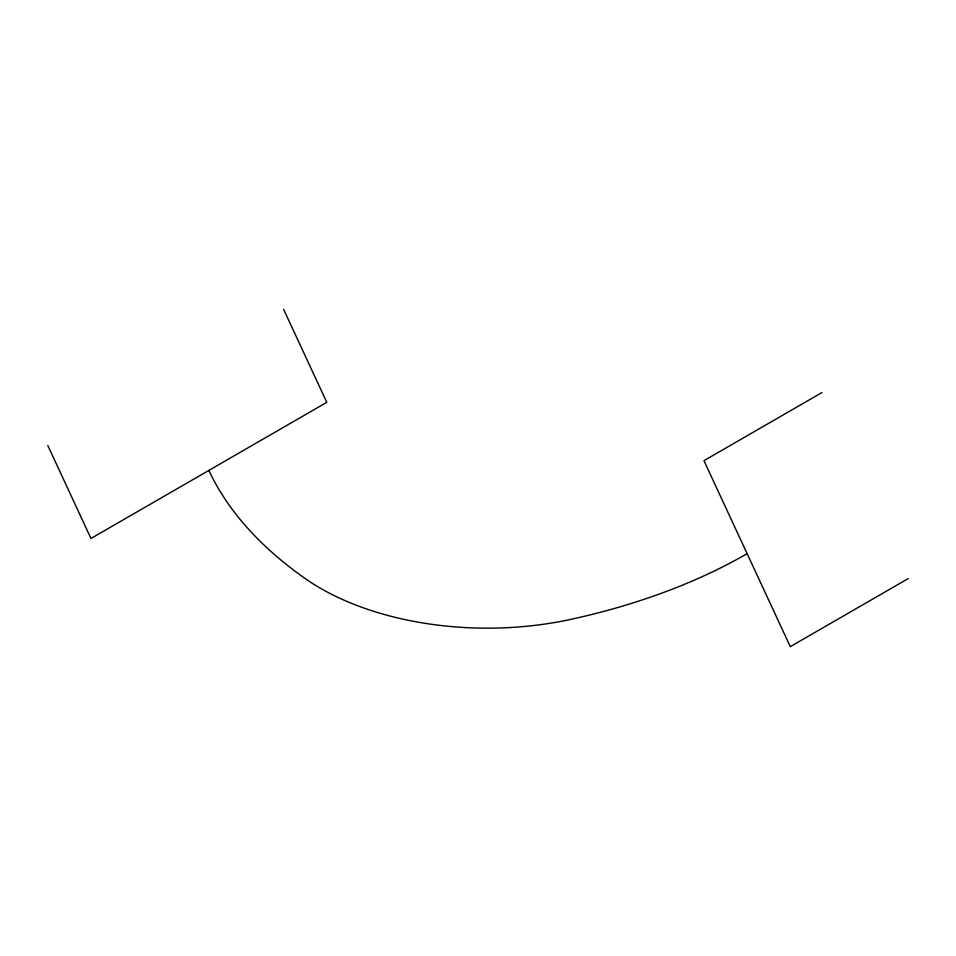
<?xml version="1.0" encoding="UTF-8"?>
<svg xmlns="http://www.w3.org/2000/svg" width="956" height="956" viewBox="0 0 956 956"><rect width="100%" height="100%" fill="white"/><g stroke="black" fill="none" stroke-linecap="round" stroke-linejoin="round"><path stroke-width="1.43" d="M821.885 392.605L703.963 460.673L790.289 646.662L908.2 578.595M283.621 309.338L326.785 402.333L90.963 538.479L47.8 445.484M747.126 553.667A497.957 287.493 0 0 1 570.684 619.392A236.132 136.338 0 0 1 304.761 578.26A497.957 287.493 0 0 1 208.874 470.4"/></g></svg>
